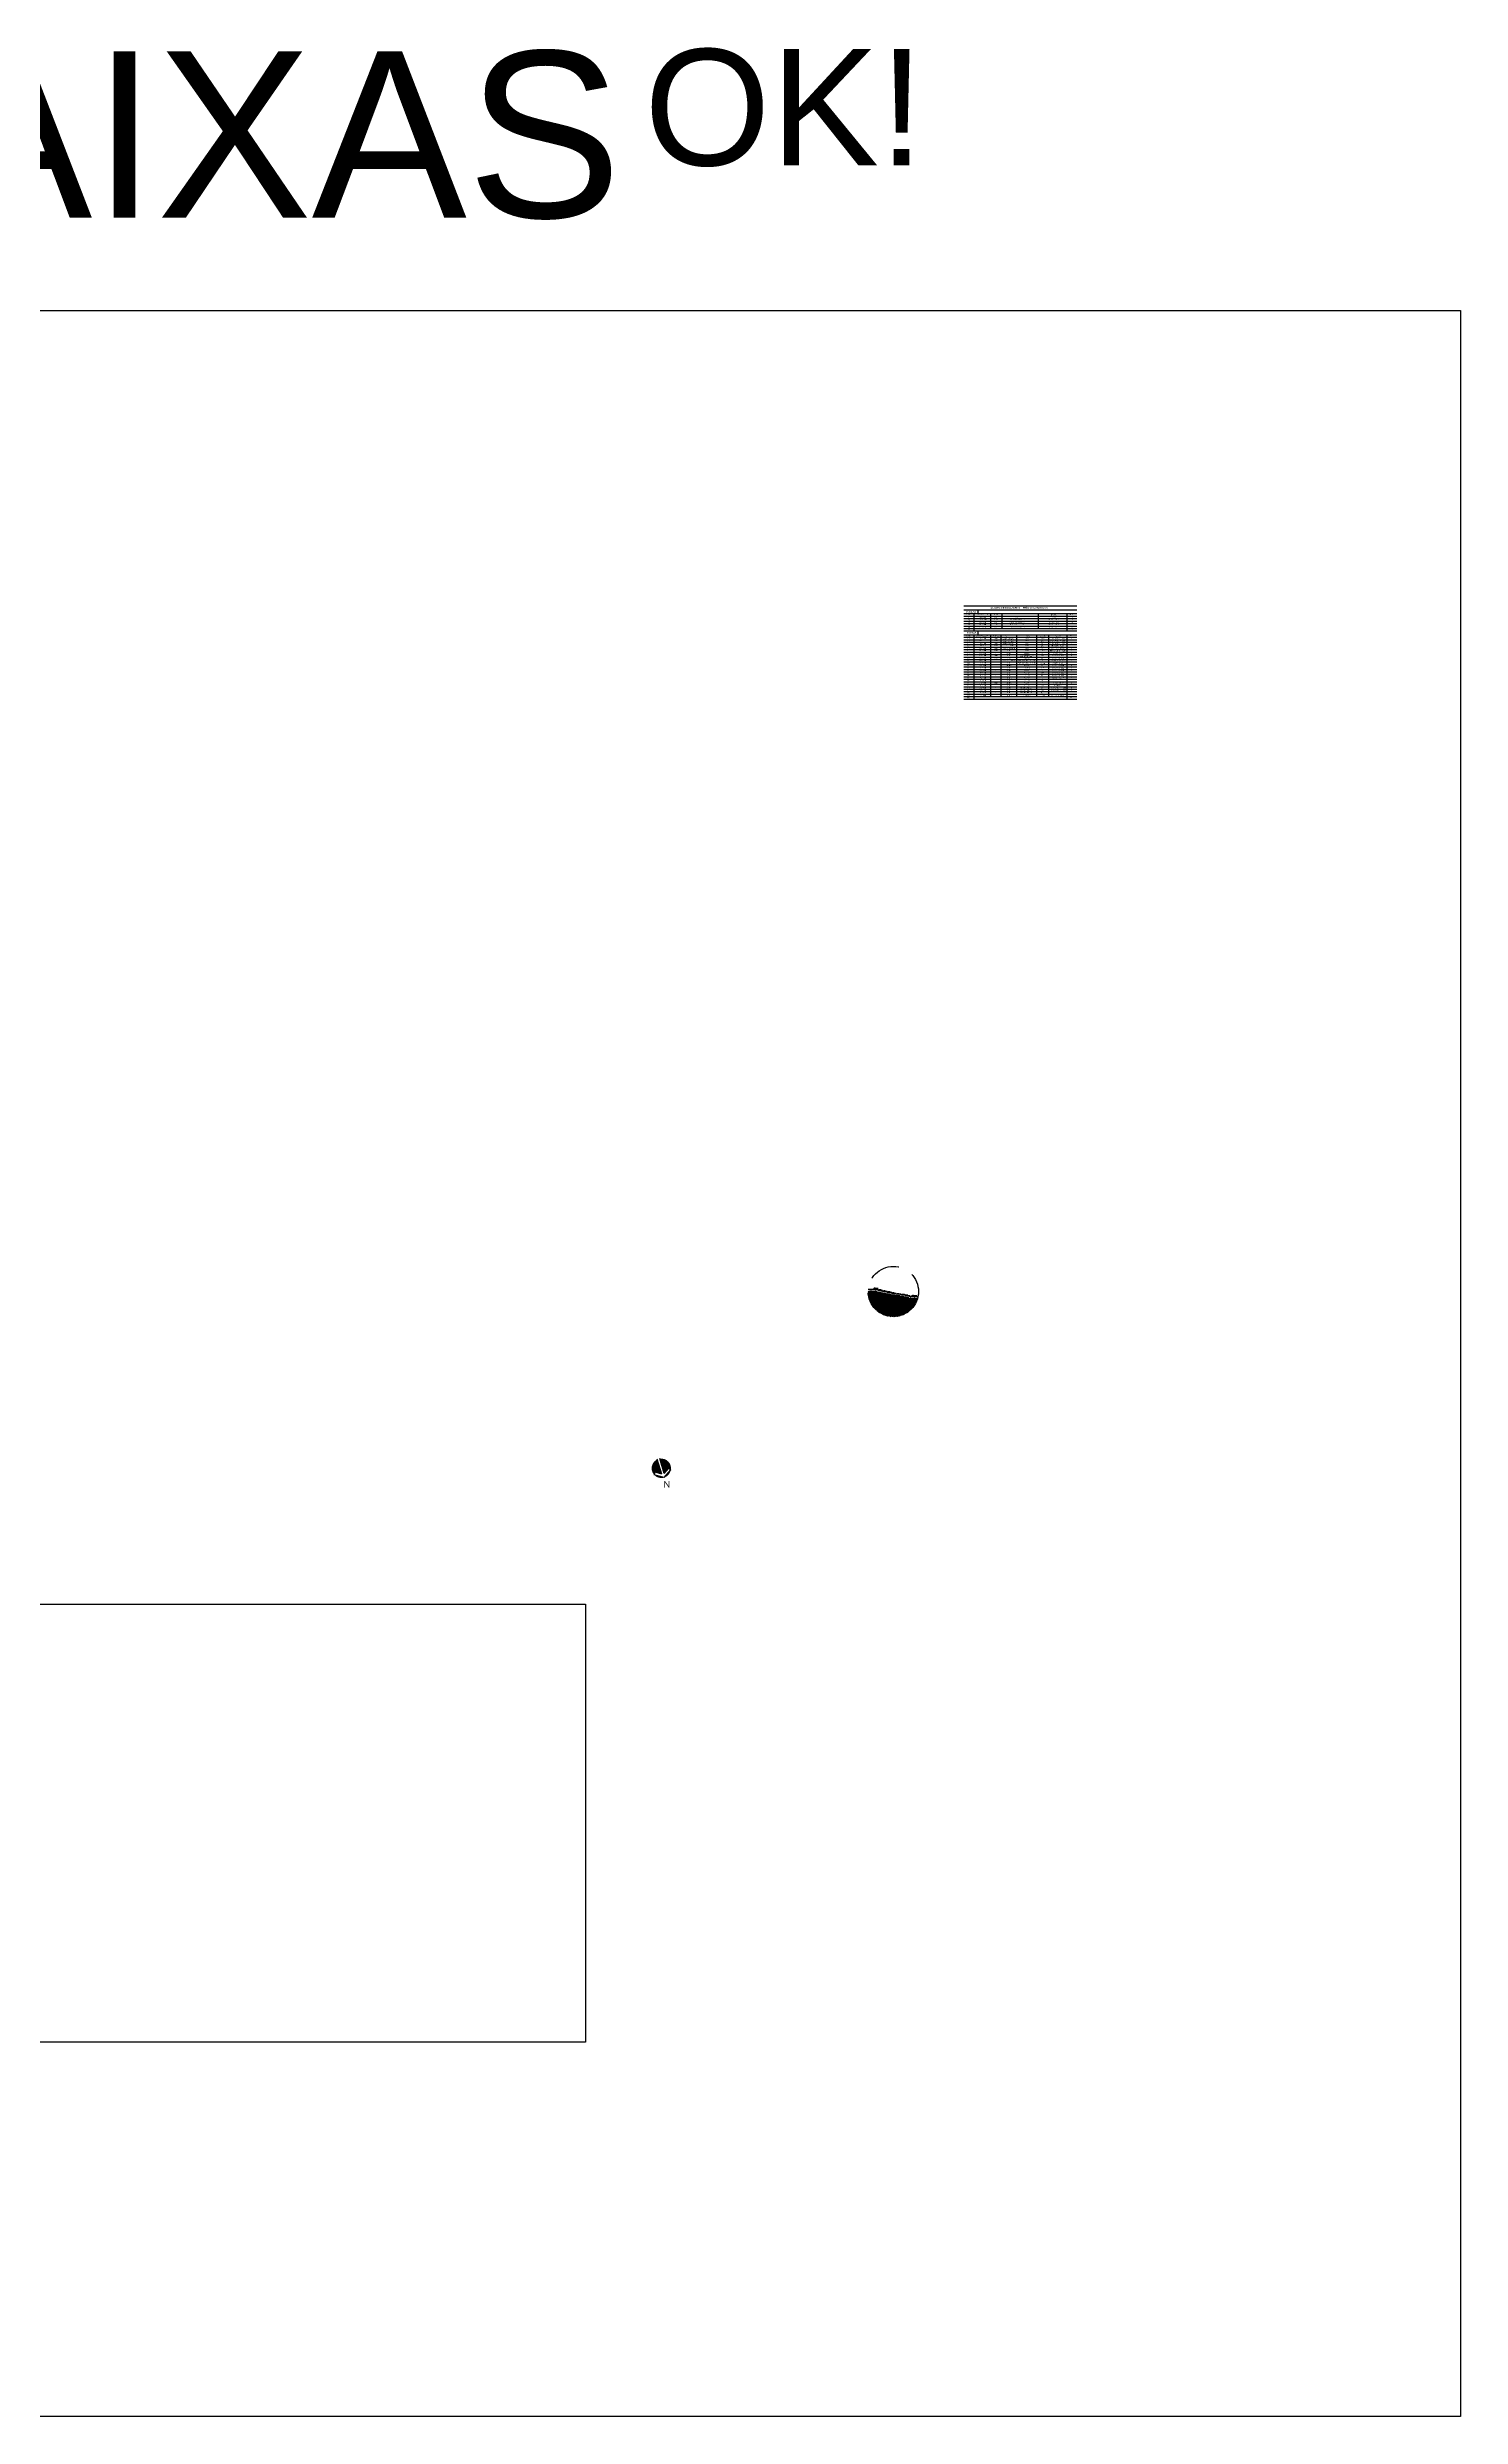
# Model space of a CAD drawing. Header units: metres. Extents: x 2362 to 4220, y 91 to 382.
# Drawn here: x 2533.1 to 2704.2, y 90.6 to 377.7 of the extents above; entities that cross this region are included whole.
import ezdxf
from ezdxf.enums import TextEntityAlignment as Align

# ---------------------------------------------------------------- set-up
doc = ezdxf.new("R2010")
doc.units = ezdxf.units.M
doc.header["$LTSCALE"] = 5
doc.header["$MEASUREMENT"] = 0
doc.linetypes.add('DASHED', pattern=[0.75, 0.5, -0.25])
doc.layers.add('2prancha', color=4, linetype='Continuous', lineweight=18)
doc.layers.add('ESQUADRIAS', color=3, linetype='Continuous', lineweight=35)
for name, color, linetype in [('COTA 1 100', 2, 'Continuous'), ('COTA DE NÍVEL', 1, 'Continuous'), ('PENA 0.15', 7, 'Continuous'), ('PENA 0.2', 2, 'Continuous'), ('PENA 01', 1, 'Continuous'), ('PENA 02', 2, 'Continuous'), ('PENA 06', 6, 'Continuous'), ('PIS', 8, 'Continuous'), ('projeção', 7, 'DASHED')]:
    doc.layers.add(name, color=color, linetype=linetype)
doc.styles.add('GRAF', font='GRAF.SHX')
doc.styles.add('Luana', font='arial.ttf')
doc.dimstyles.new('arial50', dxfattribs={"dimtxt": 0.1, "dimasz": 0.04, "dimexe": 0.05, "dimexo": 0.1, "dimgap": 0.05, "dimtad": 1, "dimzin": 4, "dimdsep": 46, "dimtxsty": 'Luana', "dimblk": 'ARCHTICK', "dimcen": 0, "dimclrd": 7, "dimclre": 7, "dimclrt": 256, "dimadec": 0, "dimazin": 0, "dimtfac": 1, "dimtix": 1, "dimtmove": 0, "dimatfit": 3, "dimldrblk": 'CLOSEDBLANK', "dimfxl": 0, "dimlwd": 5, "dimlwe": 5, "dimarcsym": 0})

# ---------------------------------------------------------------- blocks, each defined once
blk = doc.blocks.new('Norte046')
h = blk.add_hatch(color=256)
h.paths.add_polyline_path([(1.2, 4.5), (2.6, 5.4, 0.509715), (-5.9, 0.8), (3.6, 0.8)])
h.paths.add_polyline_path([(2.6, 5.4), (6, 0, 0.288178)])
h.paths.add_polyline_path([(6, 0), (2.6, -5.4, 0.288178)])
h.paths.add_polyline_path([(3.6, -0.8), (-5.9, -0.8, 0.509715), (2.6, -5.4), (1.2, -4.5)])
for p, q in [((3.6, 0.8), (-6, 0.8)), ((1.2, 4.5), (2.6, 5.4)), ((3.6, 0.8), (1.2, 4.5)), ((6, 0), (2.6, 5.4)), ((6, 0), (2.6, -5.4)), ((3.6, -0.8), (-6, -0.8)), ((3.6, -0.8), (1.2, -4.5)), ((1.2, -4.5), (2.6, -5.4)), ((2.6, -5.4), (2.6, -5.4))]:
    blk.add_line(p, q)
blk = doc.blocks.new('_ArchTick')
at = {"color": 0, "linetype": 'ByBlock', "const_width": 0.15}
blk.add_lwpolyline([(-0.5, -0.5), (0.5, 0.5)], dxfattribs=at)
blk = doc.blocks.new('*D217')
at = {"layer": 'COTA 1 100', "color": 7, "lineweight": 5, "ltscale": 1.5}
for p, q in [((2637.61, 226.44), (2637.81, 226.44)), ((2637.61, 226.31), (2637.81, 226.31)), ((2637.76, 226.44), (2637.76, 226.48)), ((2637.76, 226.31), (2637.76, 226.44)), ((2637.76, 226.31), (2637.76, 226.27))]:
    blk.add_line(p, q, dxfattribs=at)
at = {"layer": 'Defpoints', "color": 0, "ltscale": 1.5}
for p in [(2637.51, 226.44), (2637.51, 226.31), (2637.76, 226.44)]:
    blk.add_point(p, dxfattribs=at)
at = {"layer": 'COTA 1 100', "color": 7, "lineweight": 5, "ltscale": 1.5, "xscale": 0.04, "yscale": 0.04, "zscale": 0.04}
for p, rotation in [((2637.76, 226.44), 270), ((2637.76, 226.31), 90)]:
    blk.add_blockref('_ArchTick', p, dxfattribs=dict(at, rotation=rotation))
at = {"layer": 'COTA 1 100', "ltscale": 1.5, "insert": (2637.66, 226.38), "char_height": 0.1, "attachment_point": 5, "rotation": 90, "style": 'Luana'}
blk.add_mtext('.13', dxfattribs=at)
blk = doc.blocks.new('_ClosedBlank')
at = {"layer": '2prancha', "color": 0, "lineweight": -2}
for p, q in [((-1, 0.2), (0, 0)), ((-1, 0.2), (-1, -0.2)), ((0, 0), (-1, -0.2))]:
    blk.add_line(p, q, dxfattribs=at)
blk = doc.blocks.new('*D218')
at = {"layer": 'COTA 1 100', "color": 7, "lineweight": 5, "ltscale": 1.5}
for p, q in [((2637.04, 226.57), (2637.24, 226.57)), ((2637.41, 226.44), (2637.14, 226.44)), ((2637.19, 226.44), (2637.19, 226.57))]:
    blk.add_line(p, q, dxfattribs=at)
at = {"layer": 'Defpoints', "color": 0, "ltscale": 1.5}
for p in [(2636.94, 226.57), (2637.19, 226.57), (2637.51, 226.44)]:
    blk.add_point(p, dxfattribs=at)
at = {"layer": 'COTA 1 100', "color": 7, "lineweight": 5, "ltscale": 1.5, "xscale": 0.04, "yscale": 0.04, "zscale": 0.04}
for p, rotation in [((2637.19, 226.57), 90), ((2637.19, 226.44), 270)]:
    blk.add_blockref('_ArchTick', p, dxfattribs=dict(at, rotation=rotation))
at = {"layer": 'COTA 1 100', "ltscale": 1.5, "insert": (2637.09, 226.51), "char_height": 0.1, "attachment_point": 5, "rotation": 90, "style": 'Luana'}
blk.add_mtext('.13', dxfattribs=at)
blk = doc.blocks.new('*D219')
at = {"layer": 'COTA 1 100', "color": 7, "lineweight": 5, "ltscale": 1.5}
for p, q in [((2636.49, 226.66), (2636.83, 226.66)), ((2636.49, 226.57), (2636.83, 226.57)), ((2636.78, 226.66), (2636.78, 226.7)), ((2636.78, 226.57), (2636.78, 226.66)), ((2636.78, 226.57), (2636.78, 226.53))]:
    blk.add_line(p, q, dxfattribs=at)
at = {"layer": 'Defpoints', "color": 0, "ltscale": 1.5}
for p in [(2636.39, 226.66), (2636.39, 226.57), (2636.78, 226.66)]:
    blk.add_point(p, dxfattribs=at)
at = {"layer": 'COTA 1 100', "color": 7, "lineweight": 5, "ltscale": 1.5, "xscale": 0.04, "yscale": 0.04, "zscale": 0.04}
for p, rotation in [((2636.78, 226.66), 270), ((2636.78, 226.57), 90)]:
    blk.add_blockref('_ArchTick', p, dxfattribs=dict(at, rotation=rotation))
at = {"layer": 'COTA 1 100', "ltscale": 1.5, "insert": (2636.68, 226.61), "char_height": 0.1, "attachment_point": 5, "rotation": 90, "style": 'Luana'}
blk.add_mtext('.09', dxfattribs=at)
blk = doc.blocks.new('*D220')
at = {"layer": 'COTA 1 100', "color": 7, "lineweight": 5}
for p, q in [((2635.94, 226.74), (2636.17, 226.74)), ((2635.94, 226.66), (2636.17, 226.66)), ((2636.12, 226.74), (2636.12, 226.78)), ((2636.12, 226.66), (2636.12, 226.74)), ((2636.12, 226.66), (2636.12, 226.62))]:
    blk.add_line(p, q, dxfattribs=at)
at = {"layer": 'Defpoints', "color": 0}
for p in [(2635.84, 226.74), (2635.84, 226.66), (2636.12, 226.74)]:
    blk.add_point(p, dxfattribs=at)
at = {"layer": 'COTA 1 100', "color": 7, "lineweight": 5, "xscale": 0.04, "yscale": 0.04, "zscale": 0.04}
for p, rotation in [((2636.12, 226.74), 270), ((2636.12, 226.66), 90)]:
    blk.add_blockref('_ArchTick', p, dxfattribs=dict(at, rotation=rotation))
at = {"layer": 'COTA 1 100', "insert": (2636.02, 226.7), "char_height": 0.1, "attachment_point": 5, "rotation": 90, "style": 'Luana'}
blk.add_mtext('.08', dxfattribs=at)
blk = doc.blocks.new('*D221')
at = {"layer": 'COTA 1 100', "color": 7, "lineweight": 5}
for p, q in [((2635.39, 226.85), (2635.6, 226.85)), ((2635.55, 226.85), (2635.55, 226.89)), ((2635.55, 226.74), (2635.55, 226.85)), ((2635.39, 226.74), (2635.6, 226.74)), ((2635.55, 226.74), (2635.55, 226.7))]:
    blk.add_line(p, q, dxfattribs=at)
at = {"layer": 'Defpoints', "color": 0}
for p in [(2635.29, 226.85), (2635.55, 226.85), (2635.29, 226.74)]:
    blk.add_point(p, dxfattribs=at)
at = {"layer": 'COTA 1 100', "color": 7, "lineweight": 5, "xscale": 0.04, "yscale": 0.04, "zscale": 0.04}
for p, rotation in [((2635.55, 226.85), 270), ((2635.55, 226.74), 90)]:
    blk.add_blockref('_ArchTick', p, dxfattribs=dict(at, rotation=rotation))
at = {"layer": 'COTA 1 100', "insert": (2635.45, 226.79), "char_height": 0.1, "attachment_point": 5, "rotation": 90, "style": 'Luana'}
blk.add_mtext('.11', dxfattribs=at)
blk = doc.blocks.new('*D222')
at = {"layer": 'COTA 1 100', "color": 7, "lineweight": 5}
for p, q in [((2634.84, 226.96), (2635.12, 226.96)), ((2634.84, 226.85), (2635.12, 226.85)), ((2635.07, 226.96), (2635.07, 227)), ((2635.07, 226.85), (2635.07, 226.96)), ((2635.07, 226.85), (2635.07, 226.81))]:
    blk.add_line(p, q, dxfattribs=at)
at = {"layer": 'Defpoints', "color": 0}
for p in [(2634.74, 226.96), (2634.74, 226.85), (2635.07, 226.96)]:
    blk.add_point(p, dxfattribs=at)
at = {"layer": 'COTA 1 100', "color": 7, "lineweight": 5, "xscale": 0.04, "yscale": 0.04, "zscale": 0.04}
for p, rotation in [((2635.07, 226.96), 270), ((2635.07, 226.85), 90)]:
    blk.add_blockref('_ArchTick', p, dxfattribs=dict(at, rotation=rotation))
at = {"layer": 'COTA 1 100', "insert": (2634.97, 226.9), "char_height": 0.1, "attachment_point": 5, "rotation": 90, "style": 'Luana'}
blk.add_mtext('.11', dxfattribs=at)
blk = doc.blocks.new('*D223')
at = {"layer": 'COTA 1 100', "color": 7, "lineweight": 5}
for p, q in [((2634.29, 227.08), (2634.49, 227.08)), ((2634.29, 226.96), (2634.49, 226.96)), ((2634.44, 227.08), (2634.44, 227.12)), ((2634.44, 226.96), (2634.44, 227.08)), ((2634.44, 226.96), (2634.44, 226.92))]:
    blk.add_line(p, q, dxfattribs=at)
at = {"layer": 'Defpoints', "color": 0}
for p in [(2634.19, 227.08), (2634.19, 226.96), (2634.44, 227.08)]:
    blk.add_point(p, dxfattribs=at)
at = {"layer": 'COTA 1 100', "color": 7, "lineweight": 5, "xscale": 0.04, "yscale": 0.04, "zscale": 0.04}
for p, rotation in [((2634.44, 227.08), 270), ((2634.44, 226.96), 90)]:
    blk.add_blockref('_ArchTick', p, dxfattribs=dict(at, rotation=rotation))
at = {"layer": 'COTA 1 100', "insert": (2634.34, 227.02), "char_height": 0.1, "attachment_point": 5, "rotation": 90, "style": 'Luana'}
blk.add_mtext('.13', dxfattribs=at)
blk = doc.blocks.new('*D224')
at = {"layer": 'COTA 1 100', "color": 7, "lineweight": 5}
for p, q in [((2633.74, 227.2), (2634, 227.2)), ((2633.74, 227.08), (2634, 227.08)), ((2633.95, 227.2), (2633.95, 227.24)), ((2633.95, 227.08), (2633.95, 227.2)), ((2633.95, 227.08), (2633.95, 227.04))]:
    blk.add_line(p, q, dxfattribs=at)
at = {"layer": 'Defpoints', "color": 0}
for p in [(2633.64, 227.2), (2633.64, 227.08), (2633.95, 227.2)]:
    blk.add_point(p, dxfattribs=at)
at = {"layer": 'COTA 1 100', "color": 7, "lineweight": 5, "xscale": 0.04, "yscale": 0.04, "zscale": 0.04}
for p, rotation in [((2633.95, 227.2), 270), ((2633.95, 227.08), 90)]:
    blk.add_blockref('_ArchTick', p, dxfattribs=dict(at, rotation=rotation))
at = {"layer": 'COTA 1 100', "insert": (2633.85, 227.14), "char_height": 0.1, "attachment_point": 5, "rotation": 90, "style": 'Luana'}
blk.add_mtext('.12', dxfattribs=at)
blk = doc.blocks.new('NIV02')
h = blk.add_hatch(color=256)
h.paths.add_polyline_path([(-43.1, -49, 0.414214), (-44.6, -50.5), (-43.1, -50.5)])
h.paths.add_polyline_path([(-43.1, -52, 0.414214), (-41.6, -50.5), (-43.1, -50.5)])
for p, q in [((-46.3, -50.5), (-28.7, -50.5)), ((-43.1, -47.4), (-43.1, -55.6))]:
    blk.add_line(p, q)
blk.add_lwpolyline([(-42.4, -54.3), (-43.1, -55.6), (-43.8, -54.3)])
blk.add_circle((-43.1, -50.5), 1.5)
at = {"style": 'GRAF'}
blk.add_attdef('ELEV', (-40.7, -50), '', height=1.26, dxfattribs=at)

msp = doc.modelspace()

# ---------------------------------------------------------------- hatches: boundary and pattern name
at = {"layer": 'PENA 01', "ltscale": 1.5}
h = msp.add_hatch(dxfattribs=at)
h.set_pattern_fill('EARTH', color=256, scale=0.75, angle=45, style=0, double=1)
h.set_pattern_definition([(45, (2653.51634, 228.09045), (3e-17, 0.265165), [0.1875, -0.1875]), (45, (2653.46662, 228.14017), (3e-17, 0.265165), [0.1875, -0.1875]), (45, (2653.4169, 228.18989), (3e-17, 0.265165), [0.1875, -0.1875]), (135, (2653.4169, 228.22304), (-0.265165, 6e-17), [0.1875, -0.1875]), (135, (2653.46662, 228.27275), (-0.265165, 6e-17), [0.1875, -0.1875]), (135, (2653.51634, 228.32247), (-0.265165, 6e-17), [0.1875, -0.1875])])
h.paths.add_polyline_path([(2638.4345, 226.1646), (2637.3655, 226.1646), (2637.3655, 226.2946), (2636.8022, 226.2946), (2636.8022, 226.4196), (2636.2522, 226.4196), (2636.2522, 226.5096), (2635.7022, 226.5096), (2635.7022, 226.5896), (2635.1522, 226.5896), (2635.1522, 226.6996), (2634.6022, 226.6996), (2634.6022, 226.8096), (2634.0522, 226.8096), (2634.0522, 226.9346), (2633.5022, 226.9346), (2633.5022, 227.0546), (2632.4554, 227.0546, 0.00697589), (2632.4543, 226.9696, 0.87440054)])

# ---------------------------------------------------------------- linework, layer by layer
for points in [[(2361.9209, 345.8417), (2704.1838, 345.8417), (2704.1838, 90.6482), (2361.9209, 90.6482)], [(2435.6072, 189.0688), (2598.1978, 189.0688), (2598.1978, 136.0261), (2435.6072, 136.0261)]]:
    msp.add_lwpolyline(points, close=True)
at = {"layer": 'PENA 0.15', "ltscale": 0.01}
for p, q in [((2644.0352, 309.5613), (2657.7101, 309.5613)), ((2644.0352, 309.107), (2657.7101, 309.107)), ((2644.0352, 308.807), (2657.7101, 308.807)), ((2644.0352, 308.507), (2657.7101, 308.507)), ((2644.0352, 308.207), (2657.7101, 308.207)), ((2644.0352, 307.907), (2657.7101, 307.907)), ((2644.0352, 307.607), (2657.7101, 307.607)), ((2644.0352, 307.307), (2657.7101, 307.307)), ((2644.0352, 307.307), (2657.7101, 307.307)), ((2647.2509, 309.107), (2647.2509, 307.307)), ((2648.6117, 309.107), (2648.6117, 307.307)), ((2653.0314, 309.107), (2653.0314, 307.307)), ((2656.4935, 309.107), (2656.4935, 307.007)), ((2644.0352, 307.007), (2657.7101, 307.007)), ((2644.0352, 306.5526), (2657.7101, 306.5526)), ((2644.0352, 306.2526), (2657.7101, 306.2526)), ((2644.0352, 305.9526), (2657.7101, 305.9526)), ((2644.0352, 305.6526), (2657.7101, 305.6526)), ((2644.0352, 305.6526), (2657.7101, 305.6526)), ((2644.0352, 305.3526), (2657.7101, 305.3526)), ((2644.0352, 305.0526), (2657.7101, 305.0526)), ((2644.0352, 304.7526), (2657.7101, 304.7526)), ((2644.0352, 304.4526), (2657.7101, 304.4526)), ((2645.7557, 306.5526), (2645.7557, 307.007)), ((2647.2509, 306.5526), (2647.2509, 299.0526)), ((2648.5222, 306.5526), (2648.5222, 299.0526)), ((2650.4004, 306.5526), (2650.4004, 299.0526)), ((2652.8116, 306.5526), (2652.8116, 299.0526)), ((2654.2807, 306.5526), (2654.2807, 299.0526)), ((2656.4935, 306.5526), (2656.4935, 298.7526)), ((2644.0352, 304.1526), (2657.7101, 304.1526)), ((2644.0352, 303.8526), (2657.7101, 303.8526)), ((2644.0352, 303.8526), (2657.7101, 303.8526)), ((2644.0352, 303.5526), (2657.7101, 303.5526)), ((2644.0352, 303.2526), (2657.7101, 303.2526)), ((2644.0352, 302.9526), (2657.7101, 302.9526)), ((2644.0352, 302.6526), (2657.7101, 302.6526)), ((2644.0352, 302.3526), (2657.7101, 302.3526)), ((2644.0352, 302.0526), (2657.7101, 302.0526)), ((2644.0352, 302.0526), (2657.7101, 302.0526)), ((2644.0352, 301.7526), (2657.7101, 301.7526)), ((2644.0352, 301.4526), (2657.7101, 301.4526)), ((2644.0352, 301.1526), (2657.7101, 301.1526)), ((2644.0352, 300.8526), (2657.7101, 300.8526)), ((2644.0352, 300.5526), (2657.7101, 300.5526)), ((2644.0352, 300.2526), (2657.7101, 300.2526)), ((2644.0352, 300.2526), (2657.7101, 300.2526)), ((2644.0352, 299.9526), (2657.7101, 299.9526)), ((2644.0352, 299.6526), (2657.7101, 299.6526)), ((2644.0352, 299.3526), (2657.7101, 299.3526)), ((2644.0352, 299.3526), (2657.7101, 299.3526)), ((2644.0352, 299.0526), (2657.7101, 299.0526)), ((2644.0352, 299.0526), (2657.7101, 299.0526)), ((2644.0352, 298.7526), (2657.7101, 298.7526))]:
    msp.add_line(p, q, dxfattribs=at)
at = {"layer": 'PENA 0.15'}
for p, q in [((2645.2309, 309.107), (2645.2309, 307.007)), ((2645.7557, 309.107), (2645.7557, 309.5613)), ((2645.2309, 306.5526), (2645.2309, 298.7526))]:
    msp.add_line(p, q, dxfattribs=at)
at = {"layer": 'PENA 02'}
msp.add_line((2644.0352, 310.0566), (2657.7101, 310.0566), dxfattribs=at)
at = {"layer": 'PENA 02', "ltscale": 1.5, "const_width": 0.07}
msp.add_lwpolyline([(2638.4637, 226.1646), (2637.3576, 226.1646), (2637.3576, 226.2946), (2636.7943, 226.2946), (2636.7943, 226.4196), (2636.2443, 226.4196), (2636.2443, 226.5096), (2635.6943, 226.5096), (2635.6943, 226.5896), (2635.1443, 226.5896), (2635.1443, 226.6996), (2634.5943, 226.6996), (2634.5943, 226.8096), (2634.0443, 226.8096), (2634.0443, 226.9346), (2633.4943, 226.9346), (2633.4943, 227.0546), (2632.4554, 227.0546)], dxfattribs=at)
at = {"layer": 'PENA 06', "ltscale": 1.5}
msp.add_lwpolyline([(2638.4637, 226.3146), (2637.5076, 226.3146), (2637.5076, 226.4446), (2636.9443, 226.4446), (2636.9443, 226.5696), (2636.3943, 226.5696), (2636.3943, 226.6596), (2635.8443, 226.6596), (2635.8443, 226.7396), (2635.2943, 226.7396), (2635.2943, 226.8496), (2634.7443, 226.8496), (2634.7443, 226.9596), (2634.1943, 226.9596), (2634.1943, 227.0846), (2633.6443, 227.0846), (2633.6443, 227.2046), (2632.4554, 227.2046)], dxfattribs=at)
at = {"layer": 'projeção', "ltscale": 1.5}
msp.add_circle((2635.4907, 226.9696), 3.0443, dxfattribs=at)

# ---------------------------------------------------------------- block references
at = {"layer": 'COTA DE NÍVEL', "ltscale": 0.05}
ref = msp.add_blockref('NIV02', (2634.5616, 228.946), dxfattribs=dict(at, xscale=0.03133355614973262, yscale=0.03133355614973262, zscale=0.03133355614973262))
ref.add_attrib('ELEV', '+ 8.85', (2633.2875, 227.3805), dxfattribs={"layer": '0', "height": 0.0625, "style": 'Luana'})
ref = msp.add_blockref('NIV02', (2639.2209, 228.056), dxfattribs=dict(at, xscale=0.03133355614973262, yscale=0.03133355614973262, zscale=0.03133355614973262))
ref.add_attrib('ELEV', '+ 7.96', (2637.9468, 226.4905), dxfattribs={"layer": '0', "height": 0.0625, "style": 'Luana'})
at = {"layer": 'PIS', "color": 0, "xscale": 0.1964418855152364, "yscale": 0.1964418855152364, "zscale": 0.1964418855152364, "rotation": 286.5877045453449}
msp.add_blockref('Norte046', (2607.3911, 205.5567), dxfattribs=at)

# ---------------------------------------------------------------- texts
at = {"layer": 'ESQUADRIAS', "ltscale": 0.05, "insert": (2608.0645, 203.6168), "char_height": 0.788822, "width": 29.439289, "attachment_point": 5, "style": 'Luana'}
msp.add_mtext('{\\fCorbel|b0|i0|c0|p34;N}', dxfattribs=at)
at = {"layer": 'PENA 0.2', "style": 'Luana'}
msp.add_text('PLANTAS BAIXAS', height=20.143189, dxfattribs=at).set_placement((2364.9101, 357.0978))
at = {"layer": 'PENA 0.2', "color": 3, "style": 'Luana'}
msp.add_text('OK!', height=14.10023, dxfattribs=at).set_placement((2605.309, 363.4067))
at = {"layer": 'PENA 01', "style": 'Luana'}
for s, height, p in [('1.80 X 1.15m', 0.1, (2646.2966, 308.0275)), ('1.80 X 0.40m', 0.1, (2646.2966, 307.7275)), ('1.73 X 1.15m', 0.1, (2646.2966, 307.4275)), ('2.85 X 1.20m', 0.1, (2646.3316, 308.3275)), ('3.50X1.53m', 0.1, (2646.2966, 308.6275)), ('2.00m', 0.1, (2647.9367, 307.7275)), ('1.10m', 0.1, (2647.9367, 308.6275)), ('1.20m', 0.1, (2647.9367, 308.3275)), ('1.25m', 0.1, (2647.9367, 308.0275)), ('1.25m', 0.1, (2647.9367, 307.4275)), ('BASCULANTE / 03 FOLHAS', 0.1, (2650.4479, 308.3275)), ('BASCULANTE / 02 FOLHAS', 0.1, (2650.4479, 308.0275)), ('BASCULANTE / 02 FOLHAS', 0.1, (2650.4479, 307.4275)), ('BASCULANTE/ 02 FOLHAS', 0.1, (2650.4479, 307.7275)), ('FIXA', 0.1, (2650.4479, 308.6275)), ('ALUMÍNIO E VIDRO', 0.1, (2654.9308, 308.3275)), ('ALUMÍNIO E VIDRO', 0.1, (2654.9308, 308.0275)), ('ALUMÍNIO E VIDRO', 0.1, (2654.9308, 307.7275)), ('ALUMÍNIO E VIDRO', 0.1, (2654.9308, 307.4275)), ('VIDRO', 0.1, (2654.9308, 308.6275)), ('216', 0.1, (2657.1446, 308.0275)), ('01', 0.1, (2657.1446, 308.6275)), ('01', 0.1, (2657.1446, 308.3275)), ('09', 0.1, (2657.1446, 307.7275)), ('20', 0.1, (2657.1446, 307.4275)), ('3.62 X 2. 40m', 0.1, (2646.2966, 305.7732)), ('3.75 X 2.40m', 0.1, (2646.2966, 306.0732)), ('2.85 X 2.40m', 0.1, (2646.2966, 305.4732)), ('1.80 X 2.40m', 0.1, (2646.2966, 304.8732)), ('1.05 X 2.40m', 0.1, (2646.2966, 304.5732)), ('1.05 X 2.10m', 0.1, (2646.2966, 304.2732)), ('2.00x 2.40m', 0.1, (2646.2966, 305.1732)), ('0.30m', 0.1, (2647.8868, 306.0732)), ('0.30m', 0.1, (2647.8868, 305.7732)), ('0.30m', 0.1, (2647.8868, 305.4732)), ('0.30m', 0.1, (2647.8868, 305.1732)), ('0.30m', 0.1, (2647.8868, 304.8732)), ('0.30m', 0.1, (2647.8868, 304.5732)), ('-', 0.1, (2647.8868, 304.2732)), (' 02 FOLHAS DE GIRO / ', 0.1, (2649.4144, 306.1203)), (' 02 FOLHAS DE GIRO / ', 0.1, (2649.4144, 305.8203)), (' 02 FOLHAS DE GIRO / ', 0.1, (2649.4144, 305.5203)), ('DE GIRO / 02 FOLHAS', 0.1, (2649.4962, 305.1731)), ('DE GIRO / 02 FOLHAS', 0.1, (2649.4962, 304.8731)), ('02 FOLHAS FIXAS', 0.1, (2649.4144, 305.9962)), ('02 FOLHAS FIXAS', 0.1, (2649.4144, 305.6962)), ('02 FOLHAS FIXAS', 0.1, (2649.4144, 305.3962)), ('DE GIRO', 0.1, (2649.4962, 304.5731)), ('DE GIRO', 0.1, (2649.4962, 304.2731)), ('MADEIRA', 0.1, (2651.6736, 304.2732)), ('180cm', 0.1, (2653.56, 306.0631)), ('200cm', 0.1, (2653.5805, 305.1631)), ('180cm', 0.1, (2653.5805, 305.7631)), ('140cm', 0.1, (2653.5805, 305.4631)), ('180cm', 0.1, (2653.5805, 304.8631)), ('100cm', 0.1, (2653.5805, 304.5631)), ('100cm', 0.1, (2653.5805, 304.2631)), ('BOLA OU FECHAD. - H=1.00m', 0.1, (2655.4438, 304.5554)), ('REDONDA FIXA - H: 1.00m', 0.1, (2655.3624, 306.0554)), ('REDONDA FIXA - H: 1.00m', 0.1, (2655.3624, 305.7554)), ('REDONDA FIXA - H: 1.00m', 0.1, (2655.3624, 305.4554)), ('FECHADURA - H=1.00m', 0.1, (2655.4438, 305.1554)), ('FECHADURA - H=1.00m', 0.1, (2655.4438, 304.8554)), ('TIPO BOLA - H= 0.98m', 0.1, (2655.4438, 304.2554)), ('38', 0.1, (2657.0579, 304.5762)), ('04', 0.1, (2657.0579, 306.0762)), ('02', 0.1, (2657.0579, 305.7762)), ('02', 0.1, (2657.0579, 305.4762)), ('01', 0.1, (2657.0579, 305.1762)), ('01', 0.1, (2657.0579, 304.8762)), ('03', 0.1, (2657.0579, 304.2762)), ('0.85 X 2.10m', 0.1, (2646.2966, 303.0732)), ('0.90 X 2.10m', 0.1, (2646.2966, 302.7732)), ('0.85 X 2.10m', 0.1, (2646.2966, 302.4732)), ('0.80 X 2.10m', 0.1, (2646.2966, 302.1732)), ('0.95 X 2.10m', 0.1, (2646.2966, 301.8732)), ('0.90 X 2.10m', 0.1, (2646.2966, 301.5732)), ('1.04 X 2.40m', 0.1, (2646.2966, 303.9732)), ('1.04 X 2.40m', 0.1, (2646.2966, 303.6732)), ('1.60 X 2.10m', 0.1, (2646.2966, 303.3732)), ('0.30m', 0.1, (2647.8868, 303.9732)), ('0.30m', 0.1, (2647.8868, 303.6732)), ('-', 0.1, (2647.8868, 303.3732)), ('-', 0.1, (2647.8868, 303.0732)), ('-', 0.1, (2647.8868, 302.7732)), ('-', 0.1, (2647.8868, 302.4732)), ('-', 0.1, (2647.8868, 302.1732)), ('-', 0.1, (2647.8868, 301.8732)), ('-', 0.1, (2647.8868, 301.5732)), ('DE GIRO/02 FOLHAS', 0.1, (2649.4962, 303.3731)), ('DE GIRO', 0.1, (2649.4962, 303.9731)), ('DE GIRO', 0.1, (2649.4962, 303.6731)), ('DE GIRO', 0.1, (2649.4962, 303.0731)), ('DE GIRO', 0.1, (2649.4962, 302.7731)), ('DE GIRO', 0.1, (2649.4962, 302.4731)), ('DE GIRO', 0.1, (2649.4962, 302.1731)), ('DE GIRO', 0.1, (2649.4962, 301.8731)), ('DE GIRO', 0.1, (2649.4962, 301.5731)), ('MADEIRA REVESTIDA (ALTO PADRÃO)', 0.08, (2651.6595, 303.3732)), ('MADEIRA REVESTIDA (ALTO PADRÃO)', 0.08, (2651.6595, 303.0817)), ('VISOR DE VIDRO .30x.30m', 0.1, (2651.6993, 303.897)), ('MADEIRA ', 0.1, (2651.6736, 301.8732)), ('MADEIRA ', 0.1, (2651.6736, 301.5732)), ('EUCATEX', 0.1, (2651.6736, 302.7732)), ('EUCATEX', 0.1, (2651.6736, 302.4732)), ('EUCATEX', 0.1, (2651.6736, 302.1732)), ('MADEIRA', 0.1, (2651.6736, 303.6732)), ('MADEIRA C/ ', 0.08, (2651.6993, 304.032)), ('76-77cm', 0.1, (2653.5805, 303.0631)), ('152cm', 0.1, (2653.5805, 303.3631)), ('86cm', 0.1, (2653.5805, 302.7631)), ('81cm', 0.1, (2653.5805, 302.4631)), ('87cm', 0.1, (2653.5805, 301.5631)), ('98cm', 0.1, (2653.5805, 303.9631)), ('98cm', 0.1, (2653.5805, 303.6631)), ('90cm', 0.1, (2653.5805, 301.8631)), ('77cm', 0.1, (2653.5805, 302.1631)), ('ALAVANCA - H = 1.04 m', 0.1, (2655.4438, 303.3554)), ('ALAVANCA - H = 1.04 m', 0.1, (2655.4438, 303.0554)), ('TIPO BOLA - H=1.00m', 0.1, (2655.4438, 303.9554)), ('TIPO BOLA - H=1.00m', 0.1, (2655.4438, 303.6554)), ('TIPO BOLA - H=1.04m', 0.1, (2655.4438, 302.7554)), ('TIPO BOLA - H=1.04m', 0.1, (2655.4438, 302.4554)), ('TIPO BOLA - H=1.04m', 0.1, (2655.4438, 302.1554)), ('TIPO BOLA - H=1.04m', 0.1, (2655.4438, 301.8554)), ('TIPO BOLA - H=1.04m', 0.1, (2655.4438, 301.5554)), ('34', 0.1, (2657.0579, 303.9762)), ('32', 0.1, (2657.0579, 303.0762)), ('01', 0.1, (2657.0579, 303.6762)), ('05', 0.1, (2657.0579, 303.3762)), ('03', 0.1, (2657.0579, 302.7762)), ('01', 0.1, (2657.0579, 302.1762)), ('01', 0.1, (2657.0579, 301.8762)), ('02', 0.1, (2657.0579, 301.5762)), ('12', 0.1, (2657.0579, 302.4762)), ('0.80 X 2.10m', 0.1, (2646.2966, 301.2732)), ('0.80 X 1.63m', 0.1, (2646.2966, 300.9732)), ('0.74 X 2.40m', 0.1, (2646.2966, 300.6732)), ('0.70 X 2.10m', 0.1, (2646.2966, 300.3732)), ('0.84 X 1.60m', 0.1, (2646.2966, 300.0732)), ('0.64 X 0.10m', 0.1, (2646.2966, 299.7732)), ('0.90 X 0.85m', 0.1, (2646.2966, 299.4748)), ('2.07 X 1.55m', 0.1, (2646.2966, 299.1732)), ('0.30m', 0.1, (2647.8868, 300.6732)), ('-', 0.1, (2647.8868, 301.2732)), ('-', 0.1, (2647.8868, 300.9732)), ('-', 0.1, (2647.8868, 300.3732)), ('-', 0.1, (2647.8868, 300.0732)), ('-', 0.1, (2647.8868, 299.7732)), ('-', 0.1, (2647.8868, 299.4748)), ('-', 0.1, (2647.8868, 299.1732)), ('DE GIRO', 0.1, (2649.4962, 301.2731)), ('DE GIRO', 0.1, (2649.4962, 300.9731)), ('DE GIRO', 0.1, (2649.4962, 300.6731)), ('DE GIRO', 0.1, (2649.4962, 300.3731)), ('DE GIRO', 0.1, (2649.4962, 300.0731)), ('DE GIRO', 0.1, (2649.4962, 299.7731)), ('DE GIRO', 0.1, (2649.4962, 299.4748)), ('DE GIRO', 0.1, (2649.4962, 299.1731)), ('MADEIRA LAMINADA', 0.1, (2651.6074, 300.0732)), ('MADEIRA LAMINADA', 0.1, (2651.6074, 299.7732)), ('MADEIRA LAMINADA', 0.1, (2651.6074, 299.4748)), ('ALAMBRADO', 0.1, (2651.6465, 299.1732)), ('MADEIRA ', 0.1, (2651.6736, 301.2732)), ('MADEIRA ', 0.1, (2651.6736, 300.9732)), ('MADEIRA ', 0.1, (2651.6736, 300.6732)), ('MADEIRA ', 0.1, (2651.6736, 300.3732)), ('2.07cm', 0.1, (2653.5805, 299.1631)), ('80cm', 0.1, (2653.5805, 300.0631)), ('84cm', 0.1, (2653.5805, 299.4647)), ('68cm', 0.1, (2653.5805, 300.3631)), ('60cm', 0.1, (2653.5805, 299.7631)), ('78cm', 0.1, (2653.5805, 301.2631)), ('78cm', 0.1, (2653.5805, 300.9631)), ('70cm', 0.1, (2653.5805, 300.6631)), ('TRAVA MANUAL  - H: 1.00m', 0.1, (2655.4438, 300.0554)), ('TRAVA MANUAL  - H: 1.00m', 0.1, (2655.4438, 299.7554)), ('FECHADURA - H=0.80m', 0.1, (2655.4438, 299.1554)), ('TIPO BOLA - H= 1.05m', 0.1, (2655.4438, 300.6554)), ('CADEADO - H=1.20m', 0.1, (2655.4438, 301.2554)), ('INEXISTENTE', 0.1, (2655.4438, 300.3554)), ('-', 0.1, (2655.4438, 300.9554)), ('-', 0.1, (2655.4438, 299.4571)), ('03', 0.1, (2657.0579, 301.2762)), ('01', 0.1, (2657.0579, 300.9762)), ('03', 0.1, (2657.0579, 300.6762)), ('01', 0.1, (2657.0579, 300.3762)), ('04', 0.1, (2657.0579, 300.0762)), ('01', 0.1, (2657.0579, 299.4778)), ('01', 0.1, (2657.0579, 299.1762)), ('24', 0.1, (2657.0579, 299.7762))]:
    msp.add_text(s, height=height, dxfattribs=at).set_placement(p, align=Align.CENTER)
for p in [(2651.4332, 306.0732), (2651.4332, 305.7732), (2651.4332, 305.4732), (2651.4332, 305.1732), (2651.4332, 304.8732), (2651.4332, 304.5732)]:
    msp.add_text('VIDRO', height=0.1, dxfattribs=at).set_placement(p)
at = {"layer": 'PENA 02', "style": 'Luana'}
msp.add_text('247', height=0.1, dxfattribs=at).set_placement((2657.1446, 307.1275), align=Align.CENTER)
at = {"layer": 'PENA 02', "ltscale": 0.05, "style": 'Luana'}
msp.add_text('180', height=0.1, dxfattribs=at).set_placement((2657.0579, 298.8683), align=Align.CENTER)
for s, insert, char_height, width, attachment_point in [('JANELAS', (2644.2549, 309.3272), 0.2, 3.511657, 4), ('CÓDIGO', (2644.6232, 308.9775), 0.1, 1.934, 5), ('TOTAL', (2644.6232, 307.1645), 0.1, 1.934, 5), ('J01', (2644.6232, 308.6645), 0.1, 1.934, 5), ('J02', (2644.6232, 308.3645), 0.1, 1.934, 5), ('J03', (2644.6232, 308.0645), 0.1, 1.934, 5), ('J04', (2644.6232, 307.7645), 0.1, 1.934, 5), ('J05', (2644.6232, 307.4645), 0.1, 1.934, 5), ('LARGURA X ALTURA', (2646.2185, 308.9775), 0.1, 1.934, 5), ('QUADRO DE ESQUADRIAS -  PRÉDIO 01 (BLOCO A)', (2647.2557, 309.7815), 0.2, 8.165281, 4), ('PEITORIL', (2647.943, 308.9775), 0.1, 1.934, 5), ('TIPO', (2650.4337, 308.9775), 0.1, 1.934, 5), ('MATERIAL', (2654.9333, 308.9636), 0.1, 1.934, 5), ('QUANT.', (2657.1191, 308.9775), 0.1, 1.934, 5), ('CÓDIGO', (2644.6232, 306.4232), 0.1, 1.934, 5), ('PORTAS', (2644.3945, 306.7728), 0.2, 3.511657, 4), ('P01', (2644.6232, 306.1101), 0.1, 1.934, 5), ('P02', (2644.6232, 305.8101), 0.1, 1.934, 5), ('P03', (2644.6232, 305.5101), 0.1, 1.934, 5), ('P04', (2644.6232, 305.2101), 0.1, 1.934, 5), ('P05', (2644.6232, 304.9101), 0.1, 1.934, 5), ('P06', (2644.6232, 304.6101), 0.1, 1.934, 5), ('P07', (2644.6232, 304.3101), 0.1, 1.934, 5), ('LARGURA X ALTURA', (2646.2185, 306.4232), 0.1, 1.934, 5), ('BANDEIROLA', (2647.9038, 306.4232), 0.1, 1.934, 5), ('TIPO', (2649.0664, 306.4232), 0.1, 1.934, 5), ('MATERIAL', (2651.7128, 306.4232), 0.1, 1.934, 5), ('VÃO LIVRE', (2653.5443, 306.4232), 0.1, 1.934, 5), ('MAÇANETA', (2655.4053, 306.3919), 0.1, 1.934, 5), ('QUANT.', (2657.1191, 306.4232), 0.1, 1.934, 5), ('P08', (2644.6232, 304.0101), 0.1, 1.934, 5), ('P09', (2644.6232, 303.7101), 0.1, 1.934, 5), ('P10', (2644.6232, 303.4101), 0.1, 1.934, 5), ('P11', (2644.6232, 303.1101), 0.1, 1.934, 5), ('P12', (2644.6232, 302.8101), 0.1, 1.934, 5), ('P13', (2644.6232, 302.5101), 0.1, 1.934, 5), ('P14', (2644.6232, 302.2101), 0.1, 1.934, 5), ('P15', (2644.6232, 301.9101), 0.1, 1.934, 5), ('P16', (2644.6232, 301.6101), 0.1, 1.934, 5), ('TOTAL', (2644.6232, 298.9007), 0.1, 1.934, 5), ('PT1', (2644.6232, 299.2101), 0.1, 1.934, 5), ('P17', (2644.6232, 301.3101), 0.1, 1.934, 5), ('P18', (2644.6232, 301.0101), 0.1, 1.934, 5), ('P19', (2644.6232, 300.7101), 0.1, 1.934, 5), ('P20', (2644.6232, 300.4101), 0.1, 1.934, 5), ('P21', (2644.6232, 300.1101), 0.1, 1.934, 5), ('P22', (2644.6232, 299.8101), 0.1, 1.934, 5), ('P23', (2644.6232, 299.5118), 0.1, 1.934, 5)]:
    msp.add_mtext(s, dxfattribs=dict(at, insert=insert, char_height=char_height, width=width, attachment_point=attachment_point))

# ---------------------------------------------------------------- dimensions: what is measured, and where the dimension line sits
at = {"layer": 'COTA 1 100'}
for base, p1, p2, picture, middle in [((2633.9509, 227.2046), (2633.6443, 227.0846), (2633.6443, 227.2046), '*D224', (2633.8507, 227.1446)), ((2634.4442787292, 227.08455565), (2634.1942682751, 226.95955565), (2634.1942682751, 227.08455565), '*D223', (2634.343187324, 227.02205565)), ((2635.0711, 226.9596), (2634.7443, 226.8496), (2634.7443, 226.9596), '*D222', (2634.9709, 226.9046)), ((2635.5548, 226.8496), (2635.2943, 226.7396), (2635.2943, 226.8496), '*D221', (2635.4546, 226.7946)), ((2636.1175, 226.7396), (2635.8443, 226.6596), (2635.8443, 226.7396), '*D220', (2636.0164, 226.6996))]:
    dim = msp.add_linear_dim(base=base, p1=p1, p2=p2, angle=90, dimstyle='arial50', dxfattribs=at)
    dim.commit()
    dim.dimension.update_dxf_attribs({"geometry": picture, "text_midpoint": middle})
at = {"layer": 'COTA 1 100', "ltscale": 1.5}
for base, p1, p2, picture, middle in [((2636.7784, 226.6596), (2636.3943, 226.5696), (2636.3943, 226.6596), '*D219', (2636.6773, 226.6146)), ((2637.7595, 226.4446), (2637.5076, 226.3146), (2637.5076, 226.4446), '*D217', (2637.6584, 226.3796))]:
    dim = msp.add_linear_dim(base=base, p1=p1, p2=p2, angle=90, dimstyle='arial50', dxfattribs=at)
    dim.commit()
    dim.dimension.update_dxf_attribs({"geometry": picture, "text_midpoint": middle})
dim = msp.add_linear_dim(base=(2637.189378048, 226.56955565), p1=(2637.5075870645, 226.44455565), p2=(2636.9442682751, 226.56955565), angle=90, dimstyle='arial50', dxfattribs=at)
dim.commit()
dim.dimension.update_dxf_attribs({"geometry": '*D218', "text_midpoint": (2637.189378048, 226.50705565), "dimtype": 160})

doc.saveas('drawing.dxf')
